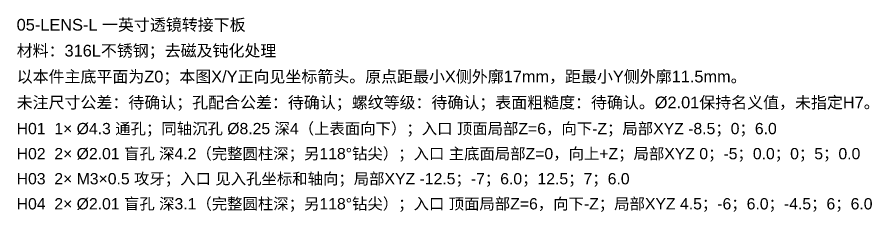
# Model space of a CAD drawing. Header units: millimetres. Extents: x 4 to 212, y 19 to 91.
# Drawn here: x 143.4 to 211.6, y 75.5 to 91.1 of the extents above; entities that cross this region are included whole.
import ezdxf

# ---------------------------------------------------------------- set-up
doc = ezdxf.new("R2010")
doc.units = ezdxf.units.MM
doc.header["$LTSCALE"] = 0.333333
doc.layers.add('ANNOTATIONS', color=7, linetype='CONTINUOUS', lineweight=18)
doc.styles.add('CJK', font='Arial Unicode.ttf')

msp = doc.modelspace()

# ---------------------------------------------------------------- texts
at = {"layer": 'ANNOTATIONS', "style": 'CJK'}
for s, height, p in [('05-LENS-L 一英寸透镜转接下板', 0.9333333, (143.33333, 90)), ('材料：316L不锈钢；去磁及钝化处理', 0.9333333, (143.33333, 87.93333)), ('以本件主底平面为Z0；本图X/Y正向见坐标箭头。原点距最小X侧外廓17mm，距最小Y侧外廓11.5mm。', 0.9333333, (143.33333, 85.86667)), ('未注尺寸公差：待确认；孔配合公差：待确认；螺纹等级：待确认；表面粗糙度：待确认。Ø2.01保持名义值，未指定H7。', 0.9333333, (143.33333, 83.8)), ('H01  1× Ø4.3 通孔；同轴沉孔 Ø8.25 深4（上表面向下）；入口 顶面局部Z=6，向下-Z；局部XYZ -8.5；0；6.0', 0.9, (143.33333, 81.73333)), ('H02  2× Ø2.01 盲孔 深4.2（完整圆柱深；另118°钻尖）；入口 主底面局部Z=0，向上+Z；局部XYZ 0；-5；0.0；0；5；0.0', 0.9, (143.33333, 79.73333)), ('H03  2× M3×0.5 攻牙；入口 见入孔坐标和轴向；局部XYZ -12.5；-7；6.0；12.5；7；6.0', 0.9, (143.33333, 77.73333)), ('H04  2× Ø2.01 盲孔 深3.1（完整圆柱深；另118°钻尖）；入口 顶面局部Z=6，向下-Z；局部XYZ 4.5；-6；6.0；-4.5；6；6.0', 0.9, (143.33333, 75.73333))]:
    msp.add_text(s, height=height, dxfattribs=at).set_placement(p)

doc.saveas('drawing.dxf')
